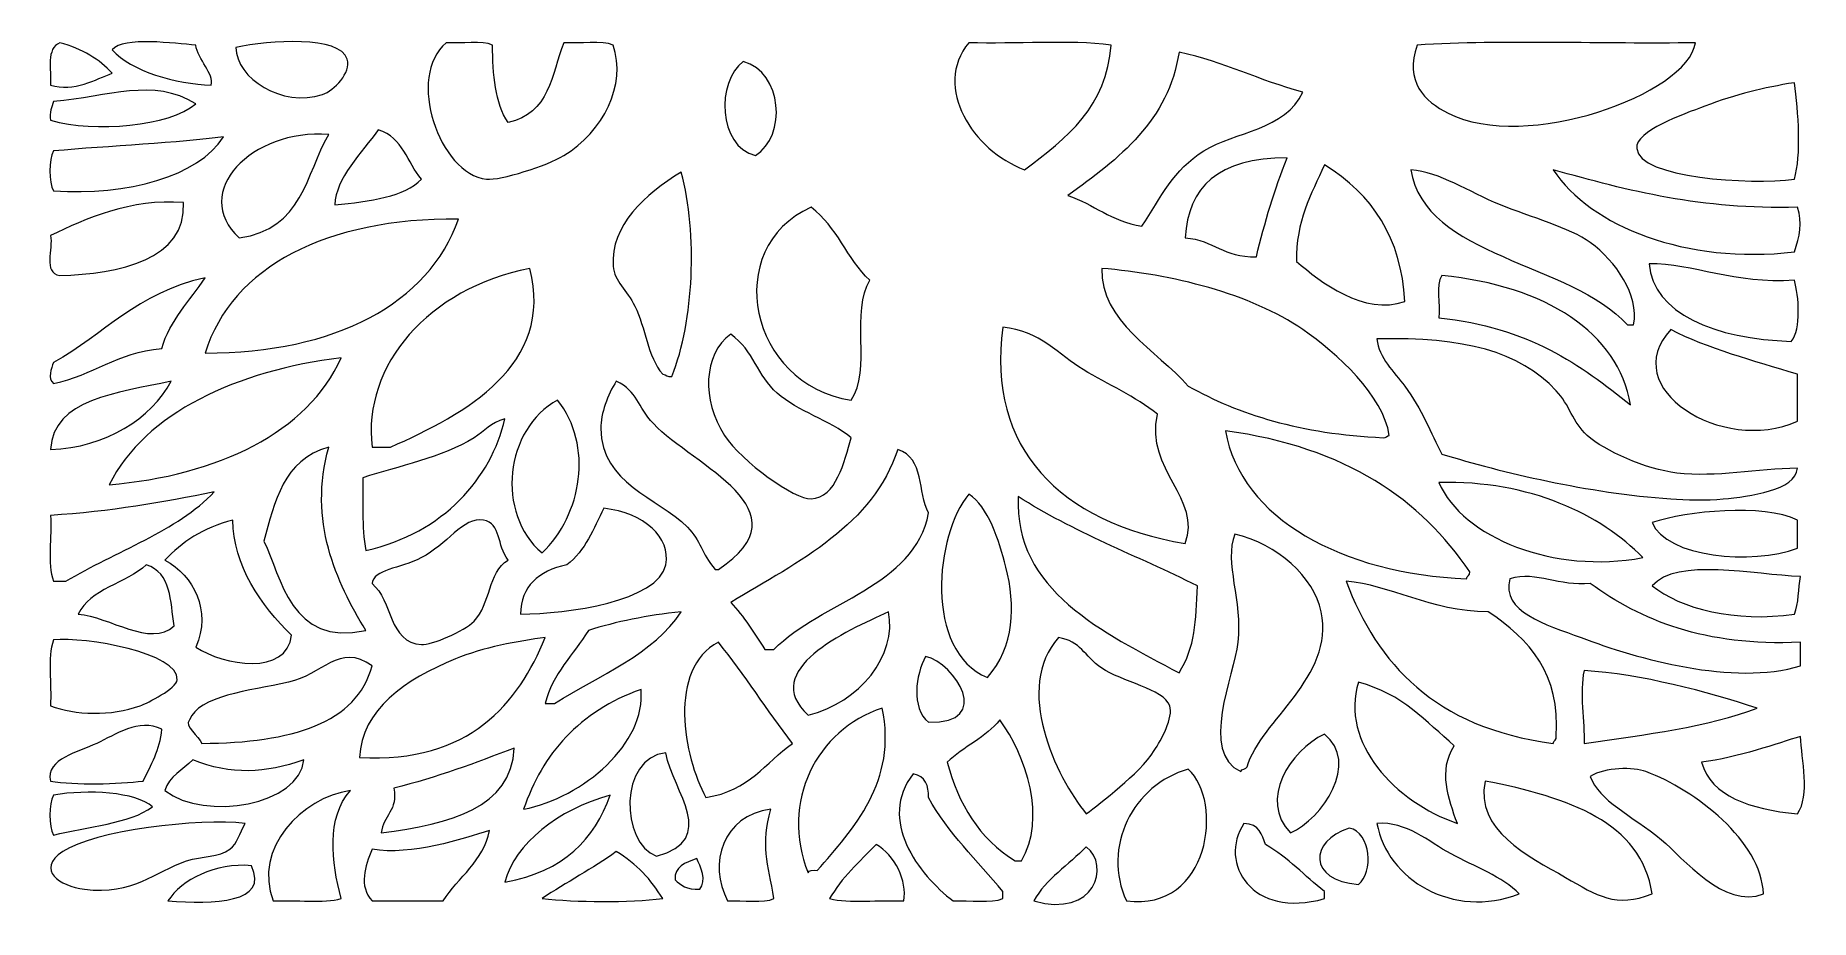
# Model space of a CAD drawing. Header units: millimetres. Extents: x -1220 to 1208, y -611 to 598.
import ezdxf

# ---------------------------------------------------------------- set-up
doc = ezdxf.new("R2010")
doc.units = ezdxf.units.MM
doc.header["$MEASUREMENT"] = 0
doc.layers.add('Layer 1', color=7, linetype='Continuous')

msp = doc.modelspace()

# ---------------------------------------------------------------- linework, layer by layer
at = {"layer": 'Layer 1', "color": 250, "lineweight": 20}
for points, knots in [([(-1199.1737, 530.4381), (-1197.9238, 551.9967), (-1205.2594, 580.0828), (-1186.4847, 588.3178), (-1155.1057, 580.0196), (-1132.1301, 565.3324), (-1114.5847, 546.5168), (-1137.3892, 538.6913), (-1166.615, 520.3144), (-1199.1737, 530.4381)], [0, 0, 0, 0, 0.333333333, 0.333333333, 0.333333333, 0.666666667, 0.666666667, 0.666666667, 1, 1, 1, 1]), ([(-1114.5847, 578.6718), (-1099.573, 597.2285), (-1028.8558, 587.1037), (-1000.3908, 585.1033), (-997.6094, 565.144), (-974.7442, 545.4485), (-979.2424, 530.4381), (-1027.2269, 531.6947), (-1089.352, 549.4591), (-1114.5847, 578.6718)], [0, 0, 0, 0, 0.333333333, 0.333333333, 0.333333333, 0.666666667, 0.666666667, 0.666666667, 1, 1, 1, 1]), ([(-945.4081, 581.8875), (-900.1666, 591.8945), (-802.5207, 598.1826), (-793.1486, 565.81), (-787.7232, 547.0819), (-810.8091, 522.9189), (-826.9829, 517.5763), (-882.4294, 499.2626), (-945.3585, 539.779), (-945.4081, 581.8875)], [0, 0, 0, 0, 0.333333333, 0.333333333, 0.333333333, 0.666666667, 0.666666667, 0.666666667, 1, 1, 1, 1]), ([(-657.8064, 588.3178), (-637.1934, 586.8399), (-608.2648, 591.6855), (-594.3657, 585.1033), (-594.1771, 544.5151), (-591.0936, 506.1292), (-573.2173, 478.9898), (-516.3306, 491.4748), (-513.6978, 545.2103), (-497.0875, 588.3178), (-475.1542, 586.7731), (-444.6, 591.7815), (-429.4172, 585.1033), (-411.0181, 530.2716), (-442.5075, 467.1781), (-497.0875, 433.9718), (-519.4861, 420.3481), (-583.5165, 399.7107), (-602.8235, 401.8168), (-667.3719, 408.8548), (-713.0593, 542.3543), (-657.8064, 588.3178)], [0, 0, 0, 0, 0.142857143, 0.142857143, 0.142857143, 0.285714286, 0.285714286, 0.285714286, 0.428571429, 0.428571429, 0.428571429, 0.571428571, 0.571428571, 0.571428571, 0.714285714, 0.714285714, 0.714285714, 0.857142857, 0.857142857, 0.857142857, 1, 1, 1, 1]), ([(56.9642, 588.3178), (120.5215, 586.2627), (194.968, 592.4888), (251.5174, 585.1033), (246.4869, 502.1101), (191.2978, 457.2477), (133.0939, 414.6786), (62.8116, 440.5504), (7.0934, 527.5711), (56.9642, 588.3178)], [0, 0, 0, 0, 0.333333333, 0.333333333, 0.333333333, 0.666666667, 0.666666667, 0.666666667, 1, 1, 1, 1]), ([(670.2317, 585.1033), (788.7766, 592.5131), (925.3194, 586.242), (1050.8803, 588.3178), (1040.0534, 517.5678), (818.8033, 438.1173), (712.5254, 491.8515), (680.2368, 508.177), (652.5152, 535.3419), (670.2317, 585.1033)], [0, 0, 0, 0, 0.333333333, 0.333333333, 0.333333333, 0.666666667, 0.666666667, 0.666666667, 1, 1, 1, 1]), ([(-251.7812, 562.5943), (-197.2236, 548.2583), (-191.8973, 461.0614), (-234.864, 433.9718), (-286.669, 447.3586), (-288.4034, 534.902), (-251.7812, 562.5943)], [0, 0, 0, 0, 0.5, 0.5, 0.5, 1, 1, 1, 1]), ([(192.3049, 379.3078), (262.9181, 429.593), (330.3374, 482.3064), (344.5643, 575.456), (407.3096, 562.0668), (454.0073, 536.4721), (513.7425, 520.7921), (490.7718, 469.1469), (421.2983, 466.9654), (378.4002, 440.4033), (336.7731, 414.6288), (319.971, 376.9465), (293.8112, 337.5056), (250.6334, 344.3357), (228.7704, 367.3758), (192.3049, 379.3078)], [0, 0, 0, 0, 0.2, 0.2, 0.2, 0.4, 0.4, 0.4, 0.6, 0.6, 0.6, 0.8, 0.8, 0.8, 1, 1, 1, 1]), ([(-1199.1737, 482.2056), (-1201.0233, 493.2589), (-1197.5049, 500.23), (-1194.9441, 507.9303), (-1118.8575, 514.3982), (-1058.8089, 541.0357), (-1000.3908, 504.7145), (-1036.3513, 473.8903), (-1138.4698, 465.0768), (-1199.1737, 482.2056)], [0, 0, 0, 0, 0.333333333, 0.333333333, 0.333333333, 0.666666667, 0.666666667, 0.666666667, 1, 1, 1, 1]), ([(1186.2209, 533.6538), (1191.6271, 493.3051), (1196.087, 434.5297), (1186.2209, 401.8168), (1125.6816, 393.6523), (973.6731, 402.9689), (970.5209, 443.619), (968.6298, 467.9948), (1033.8208, 490.161), (1063.5677, 501.4988), (1107.046, 518.0661), (1143.8936, 526.7873), (1186.2209, 533.6538)], [0, 0, 0, 0, 0.25, 0.25, 0.25, 0.5, 0.5, 0.5, 0.75, 0.75, 0.75, 1, 1, 1, 1]), ([(-941.1783, 321.4281), (-1008.0334, 383.6417), (-924.3811, 470.7997), (-818.5251, 462.9123), (-849.981, 408.5825), (-853.7982, 333.2398), (-941.1783, 321.4281)], [0, 0, 0, 0, 0.5, 0.5, 0.5, 1, 1, 1, 1]), ([(-810.0658, 366.4461), (-809.3769, 402.9933), (-772.745, 438.364), (-750.8532, 469.3438), (-716.3571, 458.0559), (-711.3074, 424.3805), (-691.6423, 401.8168), (-714.6786, 377.5286), (-761.7136, 371.4872), (-810.0658, 366.4461)], [0, 0, 0, 0, 0.333333333, 0.333333333, 0.333333333, 0.666666667, 0.666666667, 0.666666667, 1, 1, 1, 1]), ([(-1194.9441, 385.7393), (-1201.7506, 397.6179), (-1201.7506, 428.5248), (-1194.9441, 440.4033), (-1119.9046, 446.8676), (-1021.2517, 451.6037), (-962.3253, 459.6966), (-997.7469, 404.9949), (-1093.1453, 379.3212), (-1194.9441, 385.7393)], [0, 0, 0, 0, 0.333333333, 0.333333333, 0.333333333, 0.666666667, 0.666666667, 0.666666667, 1, 1, 1, 1]), ([(353.0237, 321.4281), (356.6699, 390.4706), (397.6193, 431.151), (492.5956, 430.7573), (475.0502, 388.3608), (461.9152, 342.61), (450.3003, 295.7058), (404.7375, 294.29), (393.0539, 318.6353), (353.0237, 321.4281)], [0, 0, 0, 0, 0.333333333, 0.333333333, 0.333333333, 0.666666667, 0.666666667, 0.666666667, 1, 1, 1, 1]), ([(543.3488, 421.1101), (609.1105, 381.0713), (648.861, 321.2604), (653.3128, 234.6103), (597.8841, 214.7313), (537.7092, 260.9706), (505.2831, 289.2743), (504.0475, 343.8034), (525.407, 381.1588), (543.3488, 421.1101)], [0, 0, 0, 0, 0.333333333, 0.333333333, 0.333333333, 0.666666667, 0.666666667, 0.666666667, 1, 1, 1, 1]), ([(661.7722, 414.6786), (701.8281, 411.2125), (739.2975, 384.8594), (784.4254, 366.4461), (824.9544, 349.908), (879.5552, 335.2366), (907.0786, 314.9978), (941.8561, 289.425), (974.1846, 243.8298), (966.2911, 202.4541), (963.4714, 202.4541), (960.6516, 202.4541), (957.8317, 202.4541), (881.304, 287.918), (679.4359, 295.1735), (661.7722, 414.6786)], [0, 0, 0, 0, 0.2, 0.2, 0.2, 0.4, 0.4, 0.4, 0.6, 0.6, 0.6, 0.8, 0.8, 0.8, 1, 1, 1, 1]), ([(856.3255, 414.6786), (959.1697, 385.4173), (1059.4595, 360.0778), (1190.4506, 363.2303), (1197.4969, 342.2332), (1193.4079, 323.4674), (1186.2209, 302.1361), (1037.6333, 285.3172), (908.148, 336.6938), (856.3255, 414.6786)], [0, 0, 0, 0, 0.333333333, 0.333333333, 0.333333333, 0.666666667, 0.666666667, 0.666666667, 1, 1, 1, 1]), ([(-349.0578, 131.7126), (-355.8867, 130.806), (-356.3391, 134.7521), (-361.7468, 134.9283), (-382.7946, 159.4839), (-384.8375, 198.3803), (-399.8109, 228.1788), (-410.6217, 249.6913), (-427.8858, 262.0049), (-429.4172, 282.8428), (-433.4935, 338.4402), (-385.6848, 380.9449), (-336.3703, 411.4641), (-313.7959, 325.3135), (-318.956, 209.5346), (-349.0578, 131.7126)], [0, 0, 0, 0, 0.2, 0.2, 0.2, 0.4, 0.4, 0.4, 0.6, 0.6, 0.6, 0.8, 0.8, 0.8, 1, 1, 1, 1]), ([(-1186.4847, 269.9811), (-1209.8071, 273.6866), (-1194.9441, 306.4225), (-1199.1737, 324.6439), (-1151.421, 347.6013), (-1089.0818, 375.5732), (-1017.308, 369.6618), (-1012.4006, 291.9662), (-1105.7081, 271.815), (-1186.4847, 269.9811)], [0, 0, 0, 0, 0.333333333, 0.333333333, 0.333333333, 0.666666667, 0.666666667, 0.666666667, 1, 1, 1, 1]), ([(-987.7018, 163.8676), (-950.4418, 282.3992), (-821.7798, 348.5262), (-640.8892, 347.1529), (-682.0544, 231.5866), (-808.6719, 163.9077), (-987.7018, 163.8676)], [0, 0, 0, 0, 0.5, 0.5, 0.5, 1, 1, 1, 1]), ([(-158.7343, 363.2303), (-122.9162, 336.87), (-110.0512, 293.0588), (-78.3749, 263.5496), (-104.6769, 222.4535), (-75.9627, 139.5235), (-103.7514, 99.5576), (-243.8237, 120.5426), (-282.5768, 307.9635), (-158.7343, 363.2303)], [0, 0, 0, 0, 0.333333333, 0.333333333, 0.333333333, 0.666666667, 0.666666667, 0.666666667, 1, 1, 1, 1]), ([(-759.3126, 35.2464), (-772.2591, 147.3064), (-682.4844, 252.1863), (-543.6126, 279.6271), (-509.3689, 147.1666), (-631.3284, 80.9048), (-733.9361, 35.2464), (-735.6481, 34.4844), (-751.1186, 35.8017), (-759.3126, 35.2464)], [0, 0, 0, 0, 0.333333333, 0.333333333, 0.333333333, 0.666666667, 0.666666667, 0.666666667, 1, 1, 1, 1]), ([(238.8299, 279.6271), (333.7982, 272.3169), (443.1053, 244.8591), (513.7425, 196.0238), (560.8063, 163.4848), (624.1702, 105.7229), (632.166, 51.3238), (628.7403, 50.7125), (627.9507, 48.0984), (623.7066, 48.1093), (511.0378, 53.5564), (425.6286, 79.7284), (357.2534, 118.8508), (314.0197, 167.6157), (237.0732, 207.3178), (238.8299, 279.6271)], [0, 0, 0, 0, 0.2, 0.2, 0.2, 0.4, 0.4, 0.4, 0.6, 0.6, 0.6, 0.8, 0.8, 0.8, 1, 1, 1, 1]), ([(962.0615, 93.1261), (894.0682, 147.5458), (822.9083, 199.5567), (699.8363, 212.1013), (702.0151, 230.8112), (695.0807, 256.4485), (704.066, 269.9811), (846.3938, 255.9672), (945.3616, 191.9416), (962.0615, 93.1261)], [0, 0, 0, 0, 0.333333333, 0.333333333, 0.333333333, 0.666666667, 0.666666667, 0.666666667, 1, 1, 1, 1]), ([(987.438, 286.0586), (1047.5857, 286.603), (1104.661, 257.4037), (1186.2209, 263.5496), (1192.4312, 242.1465), (1195.8089, 196.6825), (1181.9912, 179.9463), (1077.1488, 182.8291), (993.0776, 218.449), (987.438, 286.0586)], [0, 0, 0, 0, 0.333333333, 0.333333333, 0.333333333, 0.666666667, 0.666666667, 0.666666667, 1, 1, 1, 1]), ([(-1194.9441, 122.0666), (-1203.282, 128.7837), (-1198.1763, 143.4198), (-1194.9441, 151.0058), (-1125.3731, 189.2205), (-1081.1515, 246.7064), (-987.7018, 266.7653), (-1008.2812, 235.2508), (-1035.8509, 209.0496), (-1046.9143, 170.2991), (-1109.3032, 164.1423), (-1139.9276, 133.8297), (-1194.9441, 122.0666)], [0, 0, 0, 0, 0.25, 0.25, 0.25, 0.5, 0.5, 0.5, 0.75, 0.75, 0.75, 1, 1, 1, 1]), ([(103.4877, 199.2395), (153.563, 194.9616), (181.168, 160.6859), (213.4533, 141.3598), (248.2868, 120.5061), (284.9265, 104.6547), (314.9596, 80.2644), (298.2727, 2.7304), (376.4485, -35.1755), (353.0237, -96.5894), (181.3086, -67.3415), (81.217, 33.1913), (103.4877, 199.2395)], [0, 0, 0, 0, 0.25, 0.25, 0.25, 0.5, 0.5, 0.5, 0.75, 0.75, 0.75, 1, 1, 1, 1]), ([(1017.0443, 196.0238), (1067.4234, 170.0147), (1130.0872, 153.3466), (1190.4506, 134.9283), (1190.4506, 113.4913), (1190.4506, 92.0542), (1190.4506, 70.6171), (1087.0645, 24.6281), (942.8552, 116.2986), (1017.0443, 196.0238)], [0, 0, 0, 0, 0.333333333, 0.333333333, 0.333333333, 0.666666667, 0.666666667, 0.666666667, 1, 1, 1, 1]), ([(-268.6984, 189.5924), (-236.56, 167.008), (-232.2744, 133.0069), (-205.2577, 109.2036), (-176.075, 83.4947), (-133.9412, 72.3745), (-103.7514, 48.1093), (-113.4001, 15.1303), (-124.3197, -33.9006), (-158.7343, -35.4939), (-180.8226, -36.516), (-253.3941, 14.9566), (-277.1578, 51.3238), (-308.7126, 99.6159), (-306.2573, 162.4238), (-268.6984, 189.5924)], [0, 0, 0, 0, 0.2, 0.2, 0.2, 0.4, 0.4, 0.4, 0.6, 0.6, 0.6, 0.8, 0.8, 0.8, 1, 1, 1, 1]), ([(615.2488, 183.1608), (734.6921, 186.0983), (809.8212, 166.246), (860.5551, 112.4193), (878.4155, 93.4701), (883.1375, 69.0202), (902.8489, 51.3238), (926.6126, 29.9901), (982.3963, 4.9496), (1025.5037, -0.1232), (1079.7975, -6.5121), (1135.0522, 5.7298), (1190.4506, 6.3083), (1187.9649, -23.8633), (1124.7656, -32.1177), (1088.9443, -35.4939), (1065.8153, -37.673), (1037.7835, -36.9012), (1017.0443, -35.4939), (904.1964, -27.8422), (785.8161, 1.0241), (704.066, 25.6003), (688.7569, 54.1422), (676.8592, 87.34), (653.3128, 118.8508), (638.835, 138.2231), (617.6306, 157.3741), (615.2488, 183.1608)], [0, 0, 0, 0, 0.111111111, 0.111111111, 0.111111111, 0.222222222, 0.222222222, 0.222222222, 0.333333333, 0.333333333, 0.333333333, 0.444444444, 0.444444444, 0.444444444, 0.555555556, 0.555555556, 0.555555556, 0.666666667, 0.666666667, 0.666666667, 0.777777778, 0.777777778, 0.777777778, 0.888888889, 0.888888889, 0.888888889, 1, 1, 1, 1]), ([(-1118.8144, -16.2007), (-1069.559, 82.6026), (-943.5793, 139.7933), (-801.6064, 157.4373), (-846.5777, 55.4791), (-970.393, -3.6026), (-1118.8144, -16.2007)], [0, 0, 0, 0, 0.5, 0.5, 0.5, 1, 1, 1, 1]), ([(-1199.1737, 32.0306), (-1194.7011, 101.5142), (-1108.8299, 109.1161), (-1034.2252, 125.2823), (-1060.7751, 74.6435), (-1123.4517, 34.5937), (-1199.1737, 32.0306)], [0, 0, 0, 0, 0.5, 0.5, 0.5, 1, 1, 1, 1]), ([(-289.8468, -131.9602), (-309.4847, -109.2628), (-309.0099, -93.0638), (-327.9109, -74.0804), (-369.204, -32.6027), (-445.4984, -15.6757), (-446.3343, 60.9711), (-446.555, 80.9024), (-437.055, 107.1485), (-425.1875, 125.2823), (-395.6692, 111.7473), (-396.7993, 90.8717), (-374.4344, 67.4026), (-318.406, 8.6041), (-162.1871, -50.5044), (-285.6171, -131.9602), (-287.027, -131.9602), (-288.4369, -131.9602), (-289.8468, -131.9602)], [0, 0, 0, 0, 0.166666667, 0.166666667, 0.166666667, 0.333333333, 0.333333333, 0.333333333, 0.5, 0.5, 0.5, 0.666666667, 0.666666667, 0.666666667, 0.833333333, 0.833333333, 0.833333333, 1, 1, 1, 1]), ([(-526.6938, -109.4512), (-590.6252, -55.1347), (-577.5077, 60.3622), (-505.5469, 99.5576), (-456.3859, 37.6649), (-471.9108, -57.0209), (-526.6938, -109.4512)], [0, 0, 0, 0, 0.5, 0.5, 0.5, 1, 1, 1, 1]), ([(-767.772, -106.2367), (-773.8576, -73.2783), (-771.4118, -36.6229), (-772.0017, -6.5546), (-723.5009, 9.0926), (-663.9031, 20.7269), (-619.7423, 48.1093), (-604.8456, 57.3446), (-597.7898, 68.3736), (-577.4469, 73.8328), (-596.6996, -6.9727), (-660.3736, -81.7357), (-767.772, -106.2367)], [0, 0, 0, 0, 0.25, 0.25, 0.25, 0.5, 0.5, 0.5, 0.75, 0.75, 0.75, 1, 1, 1, 1]), ([(408.0066, 57.7554), (573.7799, 34.8028), (675.6283, -36.7506), (742.1317, -135.1759), (743.3242, -140.3702), (738.1338, -140.7105), (737.902, -144.8231), (568.0715, -137.7366), (429.0272, -62.4789), (408.0066, 57.7554)], [0, 0, 0, 0, 0.333333333, 0.333333333, 0.333333333, 0.666666667, 0.666666667, 0.666666667, 1, 1, 1, 1]), ([(-818.5251, 35.2464), (-846.7103, -65.6035), (-808.5248, -148.4569), (-767.772, -215.5646), (-871.1838, -238.1781), (-882.9521, -141.752), (-907.3424, -93.3737), (-892.1436, -39.5446), (-881.1617, 17.4856), (-818.5251, 35.2464)], [0, 0, 0, 0, 0.333333333, 0.333333333, 0.333333333, 0.666666667, 0.666666667, 0.666666667, 1, 1, 1, 1]), ([(-268.6984, -176.9781), (-174.8474, -120.7816), (-73.1477, -70.5511), (-40.3092, 32.0306), (-3.0892, 20.6722), (-13.5403, -26.932), (1.983, -54.7871), (-17.1689, -155.9822), (-144.3108, -175.0786), (-209.4874, -241.2894), (-213.7171, -241.2894), (-217.9452, -241.2894), (-222.1749, -241.2894), (-236.405, -218.8776), (-250.5918, -196.4391), (-268.6984, -176.9781)], [0, 0, 0, 0, 0.2, 0.2, 0.2, 0.4, 0.4, 0.4, 0.6, 0.6, 0.6, 0.8, 0.8, 0.8, 1, 1, 1, 1]), ([(699.8363, -12.9849), (824.7818, -10.2262), (921.4493, -56.6843), (978.9787, -115.8826), (857.7945, -138.5654), (732.5629, -88.8442), (699.8363, -12.9849)], [0, 0, 0, 0, 0.5, 0.5, 0.5, 1, 1, 1, 1]), ([(-1194.9441, -148.0376), (-1204.4154, -124.1541), (-1196.6465, -87.1646), (-1199.1737, -58.0029), (-1117.0512, -52.9095), (-1044.75, -40.3552), (-975.0143, -25.8479), (-1025.7003, -79.4898), (-1110.1184, -107.4896), (-1178.0269, -148.0376), (-1183.6649, -148.0376), (-1189.3045, -148.0376), (-1194.9441, -148.0376)], [0, 0, 0, 0, 0.25, 0.25, 0.25, 0.5, 0.5, 0.5, 0.75, 0.75, 0.75, 1, 1, 1, 1]), ([(-556.3001, -193.0556), (-555.5839, -155.0112), (-531.9593, -134.3871), (-492.8594, -125.5299), (-467.1632, -106.4773), (-456.5122, -75.9872), (-442.1063, -48.3569), (-386.9252, -54.7993), (-350.0872, -88.0979), (-357.5172, -125.5299), (-367.4232, -175.4541), (-492.1161, -192.8004), (-556.3001, -193.0556)], [0, 0, 0, 0, 0.25, 0.25, 0.25, 0.5, 0.5, 0.5, 0.75, 0.75, 0.75, 1, 1, 1, 1]), ([(82.3407, -279.8759), (-4.7852, -243.5754), (11.0035, -83.916), (56.9642, -29.0636), (83.5956, -45.8837), (98.366, -91.7184), (107.7173, -128.7444), (120.9179, -181.0179), (120.213, -237.3991), (82.3407, -279.8759)], [0, 0, 0, 0, 0.333333333, 0.333333333, 0.333333333, 0.666666667, 0.666666667, 0.666666667, 1, 1, 1, 1]), ([(124.6345, -32.2782), (197.5704, -79.7243), (288.0213, -113.8543), (369.9409, -154.4692), (367.5798, -203.0419), (367.0812, -237.3639), (344.5643, -273.4443), (240.8728, -218.2748), (118.3092, -160.3829), (124.6345, -32.2782)], [0, 0, 0, 0, 0.333333333, 0.333333333, 0.333333333, 0.666666667, 0.666666667, 0.666666667, 1, 1, 1, 1]), ([(991.6677, -67.6501), (1039.5899, -52.5011), (1143.0959, -41.3578), (1190.4506, -64.4344), (1190.4506, -77.2961), (1190.4506, -90.1579), (1190.4506, -103.0209), (1128.5621, -125.8872), (1010.882, -115.7951), (991.6677, -67.6501)], [0, 0, 0, 0, 0.333333333, 0.333333333, 0.333333333, 0.666666667, 0.666666667, 0.666666667, 1, 1, 1, 1]), ([(-1000.3908, -238.0736), (-978.4831, -188.1882), (-1003.1324, -141.0459), (-1042.6846, -119.0984), (-1019.4885, -94.9317), (-990.7198, -75.0016), (-949.6377, -64.4344), (-949.537, -125.7486), (-910.8831, -181.8929), (-869.2783, -221.9961), (-875.7267, -277.5728), (-962.314, -263.9089), (-1000.3908, -238.0736)], [0, 0, 0, 0, 0.25, 0.25, 0.25, 0.5, 0.5, 0.5, 0.75, 0.75, 0.75, 1, 1, 1, 1]), ([(-759.3126, -151.2534), (-757.0108, -131.7657), (-722.4203, -131.3987), (-691.6423, -115.8826), (-657.9007, -98.8706), (-634.1594, -59.5245), (-607.0532, -64.4344), (-582.3321, -68.9116), (-588.7869, -99.5511), (-573.2173, -119.0984), (-600.9021, -136.5432), (-596.7443, -179.2204), (-619.7423, -202.7028), (-632.9413, -216.1796), (-677.8359, -235.756), (-691.6423, -234.8579), (-736.9157, -231.9143), (-730.9133, -174.573), (-759.3126, -151.2534)], [0, 0, 0, 0, 0.166666667, 0.166666667, 0.166666667, 0.333333333, 0.333333333, 0.333333333, 0.5, 0.5, 0.5, 0.666666667, 0.666666667, 0.666666667, 0.833333333, 0.833333333, 0.833333333, 1, 1, 1, 1]), ([(420.694, -83.7277), (478.6565, -96.6526), (529.4784, -142.6951), (539.1191, -189.8399), (557.4846, -279.6534), (456.3523, -338.379), (437.6128, -402.0656), (436.5658, -405.5584), (429.203, -404.2471), (429.1534, -408.4971), (371.8303, -382.3117), (419.7062, -276.9238), (424.9237, -231.6421), (431.4122, -175.3508), (405.9109, -122.2971), (420.694, -83.7277)], [0, 0, 0, 0, 0.2, 0.2, 0.2, 0.4, 0.4, 0.4, 0.6, 0.6, 0.6, 0.8, 0.8, 0.8, 1, 1, 1, 1]), ([(991.6677, -154.4692), (1025.1888, -115.3844), (1131.1501, -139.579), (1194.6803, -141.6074), (1190.9462, -158.0616), (1192.8276, -178.7841), (1186.2209, -193.0556), (1105.3564, -205.0824), (1030.344, -185.1986), (991.6677, -154.4692)], [0, 0, 0, 0, 0.333333333, 0.333333333, 0.333333333, 0.666666667, 0.666666667, 0.666666667, 1, 1, 1, 1]), ([(-1161.1081, -193.0556), (-1145.3915, -158.916), (-1095.4312, -150.8122), (-1068.0612, -125.5299), (-1033.6418, -136.8737), (-1035.2003, -175.5769), (-1029.9956, -209.1331), (-1062.3337, -239.1662), (-1119.0957, -196.382), (-1161.1081, -193.0556)], [0, 0, 0, 0, 0.333333333, 0.333333333, 0.333333333, 0.666666667, 0.666666667, 0.666666667, 1, 1, 1, 1]), ([(797.1145, -144.8231), (834.6767, -133.98), (864.1358, -155.6164), (907.0786, -151.2534), (976.0821, -201.1485), (1063.1969, -237.6276), (1194.6803, -231.6421), (1194.6803, -242.36), (1194.6803, -253.0792), (1194.6803, -263.7972), (1103.0705, -291.9549), (970.54, -253.8825), (894.3912, -225.2106), (845.8103, -206.9188), (784.6652, -189.9468), (797.1145, -144.8231)], [0, 0, 0, 0, 0.2, 0.2, 0.2, 0.4, 0.4, 0.4, 0.6, 0.6, 0.6, 0.8, 0.8, 0.8, 1, 1, 1, 1]), ([(572.9535, -148.0376), (633.2066, -152.7482), (687.4734, -189.4862), (767.5082, -189.8399), (824.0704, -227.2244), (866.2251, -275.5651), (860.5551, -360.2633), (861.7477, -365.4576), (856.5572, -365.7991), (856.3255, -369.9106), (692.9563, -348.3459), (616.331, -260.8305), (572.9535, -148.0376)], [0, 0, 0, 0, 0.25, 0.25, 0.25, 0.5, 0.5, 0.5, 0.75, 0.75, 0.75, 1, 1, 1, 1]), ([(-522.4641, -315.2466), (-512.4637, -274.6159), (-483.6391, -248.2981), (-463.2531, -215.5646), (-425.7773, -203.3287), (-383.3062, -194.8859), (-336.3703, -189.8399), (-373.4816, -247.3721), (-447.9153, -276.5301), (-509.7766, -315.2466), (-514.0063, -315.2466), (-518.236, -315.2466), (-522.4641, -315.2466)], [0, 0, 0, 0, 0.25, 0.25, 0.25, 0.5, 0.5, 0.5, 0.75, 0.75, 0.75, 1, 1, 1, 1]), ([(-52.9983, -189.8399), (-40.6289, -249.4903), (-92.0263, -313.8223), (-162.964, -331.3241), (-229.907, -269.04), (-111.362, -217.1616), (-52.9983, -189.8399)], [0, 0, 0, 0, 0.5, 0.5, 0.5, 1, 1, 1, 1]), ([(-1199.1737, -318.4623), (-1197.1197, -288.9397), (-1203.7552, -252.8106), (-1194.9441, -228.4264), (-1151.4659, -223.5736), (-1023.2003, -246.1774), (-1025.7674, -283.0904), (-1026.5604, -294.4755), (-1066.0455, -314.6876), (-1076.5206, -318.4623), (-1116.2647, -332.7812), (-1165.5968, -331.5963), (-1199.1737, -318.4623)], [0, 0, 0, 0, 0.25, 0.25, 0.25, 0.5, 0.5, 0.5, 0.75, 0.75, 0.75, 1, 1, 1, 1]), ([(-991.9315, -369.9106), (-996.0829, -360.0835), (-1017.1259, -346.3564), (-1008.8486, -337.7556), (-996.8869, -304.7584), (-927.9058, -298.1032), (-873.508, -286.3061), (-828.2554, -276.4924), (-803.8044, -231.6518), (-759.3126, -263.7972), (-779.9256, -342.4467), (-868.9922, -369.0586), (-991.9315, -369.9106)], [0, 0, 0, 0, 0.25, 0.25, 0.25, 0.5, 0.5, 0.5, 0.75, 0.75, 0.75, 1, 1, 1, 1]), ([(-776.2298, -389.2038), (-774.115, -323.9592), (-713.8251, -282.6006), (-645.1188, -254.1511), (-608.7988, -239.1115), (-558.3989, -229.5275), (-522.4641, -225.2106), (-558.7234, -314.5065), (-625.6952, -397.4984), (-776.2298, -389.2038)], [0, 0, 0, 0, 0.333333333, 0.333333333, 0.333333333, 0.666666667, 0.666666667, 0.666666667, 1, 1, 1, 1]), ([(-302.5343, -443.8678), (-333.5889, -388.0104), (-355.2089, -267.8405), (-285.6171, -231.6421), (-249.3466, -275.8823), (-219.3439, -324.8865), (-184.1109, -369.9106), (-221.5147, -396.1373), (-242.9142, -434.5317), (-302.5343, -443.8678)], [0, 0, 0, 0, 0.333333333, 0.333333333, 0.333333333, 0.666666667, 0.666666667, 0.666666667, 1, 1, 1, 1]), ([(179.6174, -225.2106), (210.4817, -229.9869), (214.2813, -250.0178), (238.8299, -267.0129), (265.0841, -285.188), (324.0377, -295.5219), (331.8768, -318.4623), (337.1935, -334.0221), (320.0446, -365.3653), (310.7299, -379.5566), (288.7342, -413.0691), (238.0962, -450.2337), (217.6815, -466.3768), (175.4628, -415.0076), (118.3587, -293.5142), (179.6174, -225.2106)], [0, 0, 0, 0, 0.2, 0.2, 0.2, 0.4, 0.4, 0.4, 0.6, 0.6, 0.6, 0.8, 0.8, 0.8, 1, 1, 1, 1]), ([(1.983, -340.9701), (-22.2747, -321.1834), (-15.6168, -276.3307), (-2.2468, -250.9353), (38.7905, -260.3784), (90.9377, -343.0641), (1.983, -340.9701)], [0, 0, 0, 0, 0.5, 0.5, 0.5, 1, 1, 1, 1]), ([(725.2129, -479.2386), (639.5623, -450.1948), (564.4238, -368.4413), (589.8723, -286.3061), (650.7473, -302.1916), (682.4236, -340.2749), (720.9848, -373.1263), (698.8788, -406.8783), (713.021, -445.788), (725.2129, -479.2386)], [0, 0, 0, 0, 0.333333333, 0.333333333, 0.333333333, 0.666666667, 0.666666667, 0.666666667, 1, 1, 1, 1]), ([(898.6208, -369.9106), (899.5064, -341.5024), (892.0013, -299.9299), (898.6208, -270.2286), (976.9533, -275.0838), (1066.2197, -299.2226), (1135.4678, -321.6769), (1068.739, -347.0455), (983.0629, -358.009), (898.6208, -369.9106)], [0, 0, 0, 0, 0.333333333, 0.333333333, 0.333333333, 0.666666667, 0.666666667, 0.666666667, 1, 1, 1, 1]), ([(-552.0703, -459.9454), (-526.0991, -384.2952), (-476.4697, -326.633), (-391.3532, -295.9533), (-384.2046, -369.546), (-469.7064, -443.8277), (-552.0703, -459.9454)], [0, 0, 0, 0, 0.5, 0.5, 0.5, 1, 1, 1, 1]), ([(-1199.1737, -421.3588), (-1206.0346, -390.977), (-1160.2274, -381.4562), (-1135.7316, -369.9106), (-1111.1654, -358.331), (-1077.9417, -334.6528), (-1046.9143, -350.6174), (-1049.2657, -378.8408), (-1061.8765, -399.2667), (-1072.2909, -421.3588), (-1106.5936, -425.6611), (-1165.2499, -427.354), (-1199.1737, -421.3588)], [0, 0, 0, 0, 0.25, 0.25, 0.25, 0.5, 0.5, 0.5, 0.75, 0.75, 0.75, 1, 1, 1, 1]), ([(-162.964, -546.7656), (-200.8634, -450.2653), (-151.8942, -351.1132), (-61.4577, -321.6769), (-40.4594, -421.309), (-100.4409, -487.0689), (-150.2749, -543.5498), (-156.2774, -543.2727), (-162.2526, -543.0175), (-162.964, -546.7656)], [0, 0, 0, 0, 0.333333333, 0.333333333, 0.333333333, 0.666666667, 0.666666667, 0.666666667, 1, 1, 1, 1]), ([(27.3596, -395.6353), (49.1331, -374.6747), (81.0076, -361.3948), (99.2579, -337.7556), (135.7811, -385.8374), (163.4819, -473.3017), (128.8642, -530.688), (126.0445, -530.688), (123.2246, -530.688), (120.4048, -530.688), (70.5996, -499.955), (42.894, -452.4237), (27.3596, -395.6353)], [0, 0, 0, 0, 0.25, 0.25, 0.25, 0.5, 0.5, 0.5, 0.75, 0.75, 0.75, 1, 1, 1, 1]), ([(496.8237, -492.1015), (453.4542, -447.4664), (496.106, -379.796), (543.3488, -357.0488), (592.1214, -396.5189), (541.2963, -472.9918), (496.8237, -492.1015)], [0, 0, 0, 0, 0.5, 0.5, 0.5, 1, 1, 1, 1]), ([(1059.338, -395.6353), (1108.7996, -389.1018), (1163.4739, -370.0273), (1194.6803, -360.2633), (1195.7545, -391.9833), (1208.2726, -440.7044), (1190.4506, -466.3768), (1124.9543, -459.3632), (1072.3405, -442.5577), (1059.338, -395.6353)], [0, 0, 0, 0, 0.333333333, 0.333333333, 0.333333333, 0.666666667, 0.666666667, 0.666666667, 1, 1, 1, 1]), ([(-746.6252, -492.1015), (-744.3105, -469.2073), (-722.9654, -460.7827), (-729.7064, -431.0061), (-669.6355, -416.6531), (-617.6594, -396.1458), (-564.7595, -376.3421), (-568.7014, -458.0215), (-651.1149, -480.0358), (-746.6252, -492.1015)], [0, 0, 0, 0, 0.333333333, 0.333333333, 0.333333333, 0.666666667, 0.666666667, 0.666666667, 1, 1, 1, 1]), ([(-357.5172, -382.7723), (-346.8054, -437.4205), (-284.9122, -500.5249), (-370.2046, -524.2566), (-419.8452, -506.0766), (-421.7618, -389.0653), (-357.5172, -382.7723)], [0, 0, 0, 0, 0.5, 0.5, 0.5, 1, 1, 1, 1]), ([(-1042.6846, -434.2218), (-1036.743, -415.1583), (-1018.0466, -405.7906), (-1004.619, -392.4196), (-951.9396, -413.5735), (-905.4434, -410.7539), (-852.3595, -392.4196), (-857.3773, -453.4142), (-987.5259, -477.3232), (-1042.6846, -434.2218)], [0, 0, 0, 0, 0.333333333, 0.333333333, 0.333333333, 0.666666667, 0.666666667, 0.666666667, 1, 1, 1, 1]), ([(35.8173, -585.3521), (-12.6036, -549.1792), (-67.8949, -473.8146), (-19.1623, -411.7128), (-1.7017, -414.5129), (1.9606, -427.8049), (1.983, -443.8678), (28.2787, -492.4734), (68.8253, -530.242), (103.4877, -572.4891), (103.4877, -575.7048), (103.4877, -578.9205), (103.4877, -582.1363), (88.3048, -588.8145), (57.7507, -583.8049), (35.8173, -585.3521)], [0, 0, 0, 0, 0.2, 0.2, 0.2, 0.4, 0.4, 0.4, 0.6, 0.6, 0.6, 0.8, 0.8, 0.8, 1, 1, 1, 1]), ([(272.6642, -585.3521), (238.5789, -512.5639), (281.4642, -425.559), (357.2534, -405.2813), (405.7974, -448.6599), (387.0243, -600.2409), (272.6642, -585.3521)], [0, 0, 0, 0, 0.5, 0.5, 0.5, 1, 1, 1, 1]), ([(907.0786, -414.9286), (927.3639, -402.3609), (966.0402, -402.1264), (983.2083, -408.4971), (1050.8387, -433.5911), (1141.0163, -503.1391), (1143.9272, -575.7048), (1089.6828, -597.0945), (1034.0909, -526.308), (1004.3552, -501.7476), (963.1133, -467.6809), (918.7894, -448.5881), (907.0786, -414.9286)], [0, 0, 0, 0, 0.25, 0.25, 0.25, 0.5, 0.5, 0.5, 0.75, 0.75, 0.75, 1, 1, 1, 1]), ([(-1194.9441, -495.3161), (-1201.7506, -483.4387), (-1201.7506, -452.5306), (-1194.9441, -440.6521), (-1148.5629, -432.5301), (-1082.1874, -436.1323), (-1059.6018, -456.7296), (-1091.1966, -479.873), (-1148.5916, -483.3962), (-1194.9441, -495.3161)], [0, 0, 0, 0, 0.333333333, 0.333333333, 0.333333333, 0.666666667, 0.666666667, 0.666666667, 1, 1, 1, 1]), ([(-894.6549, -585.3521), (-921.8762, -513.5143), (-856.0169, -444.6043), (-788.9189, -434.2218), (-822.0052, -471.6817), (-814.8789, -531.8742), (-801.6064, -582.1363), (-824.7802, -589.1706), (-864.5963, -583.5509), (-894.6549, -585.3521)], [0, 0, 0, 0, 0.333333333, 0.333333333, 0.333333333, 0.666666667, 0.666666667, 0.666666667, 1, 1, 1, 1]), ([(763.2786, -421.3588), (877.6961, -443.6977), (976.9421, -477.5724), (991.6677, -575.7048), (942.2334, -595.4088), (915.8513, -577.9507), (873.2442, -553.1958), (821.719, -523.2624), (749.13, -489.1848), (763.2786, -421.3588)], [0, 0, 0, 0, 0.333333333, 0.333333333, 0.333333333, 0.666666667, 0.666666667, 0.666666667, 1, 1, 1, 1]), ([(-577.4469, -559.6273), (-563.7348, -506.7134), (-505.0066, -460.4339), (-433.6469, -440.6521), (-454.4629, -500.9248), (-497.0108, -544.6776), (-577.4469, -559.6273)], [0, 0, 0, 0, 0.5, 0.5, 0.5, 1, 1, 1, 1]), ([(-272.928, -585.3521), (-299.5883, -534.3425), (-280.0542, -468.3991), (-213.7171, -459.9454), (-228.0079, -508.4343), (-217.8573, -533.7859), (-209.4874, -582.1363), (-223.3866, -588.7185), (-252.3151, -583.8742), (-272.928, -585.3521)], [0, 0, 0, 0, 0.333333333, 0.333333333, 0.333333333, 0.666666667, 0.666666667, 0.666666667, 1, 1, 1, 1]), ([(-932.7189, -479.2386), (-941.0137, -493.075), (-942.9079, -506.2212), (-953.8659, -514.6093), (-968.267, -525.6323), (-991.7157, -523.4982), (-1013.0784, -530.688), (-1056.7005, -545.3667), (-1085.7616, -577.9033), (-1152.6503, -569.2745), (-1186.579, -564.8969), (-1219.6157, -542.8984), (-1182.255, -517.8251), (-1139.6415, -489.2249), (-995.72, -471.6477), (-932.7189, -479.2386)], [0, 0, 0, 0, 0.2, 0.2, 0.2, 0.4, 0.4, 0.4, 0.6, 0.6, 0.6, 0.8, 0.8, 0.8, 1, 1, 1, 1]), ([(433.3831, -479.2386), (455.1199, -479.862), (457.5863, -495.1362), (462.9893, -508.179), (493.8697, -526.5025), (516.6854, -550.9584), (543.3488, -572.4891), (543.3488, -575.7048), (543.3488, -578.9205), (543.3488, -582.1363), (444.5456, -610.6964), (397.4627, -533.1807), (433.3831, -479.2386)], [0, 0, 0, 0, 0.25, 0.25, 0.25, 0.5, 0.5, 0.5, 0.75, 0.75, 0.75, 1, 1, 1, 1]), ([(615.2488, -479.2386), (655.5844, -476.2999), (685.7038, -504.3326), (716.7551, -521.0408), (748.2764, -538.0018), (787.6801, -552.4739), (809.802, -575.7048), (719.2025, -610.6927), (628.9946, -556.1588), (615.2488, -479.2386)], [0, 0, 0, 0, 0.333333333, 0.333333333, 0.333333333, 0.666666667, 0.666666667, 0.666666667, 1, 1, 1, 1]), ([(-759.3126, -585.3521), (-777.7772, -564.8046), (-768.7072, -538.0821), (-759.3126, -514.6093), (-705.2601, -523.7583), (-635.3375, -500.3159), (-598.5938, -488.8858), (-606.7223, -530.9384), (-641.2792, -552.9017), (-662.036, -585.3521), (-694.4621, -585.3521), (-726.8865, -585.3521), (-759.3126, -585.3521)], [0, 0, 0, 0, 0.25, 0.25, 0.25, 0.5, 0.5, 0.5, 0.75, 0.75, 0.75, 1, 1, 1, 1]), ([(-31.8514, -585.3521), (-64.6627, -583.5011), (-107.452, -589.2374), (-133.3577, -582.1363), (-117.3037, -553.6103), (-92.4563, -531.7721), (-69.9155, -508.179), (-43.8787, -522.4372), (-27.1038, -558.0997), (-31.8514, -585.3521)], [0, 0, 0, 0, 0.333333333, 0.333333333, 0.333333333, 0.666666667, 0.666666667, 0.666666667, 1, 1, 1, 1]), ([(577.1831, -485.6701), (607.6654, -491.8099), (610.6259, -546.6209), (589.8723, -562.8431), (520.4803, -557.1651), (522.2722, -503.2388), (577.1831, -485.6701)], [0, 0, 0, 0, 0.5, 0.5, 0.5, 1, 1, 1, 1]), ([(-1038.455, -585.3521), (-1019.725, -556.1746), (-973.4494, -532.6156), (-924.2611, -537.1183), (-899.4617, -588.8667), (-976.0485, -589.3796), (-1038.455, -585.3521)], [0, 0, 0, 0, 0.5, 0.5, 0.5, 1, 1, 1, 1]), ([(-526.6938, -582.1363), (-493.8057, -559.9785), (-456.9965, -540.8056), (-425.1875, -517.8251), (-397.6801, -534.424), (-377.1998, -556.3703), (-361.7468, -582.1363), (-407.471, -587.6478), (-480.8753, -587.1896), (-526.6938, -582.1363)], [0, 0, 0, 0, 0.333333333, 0.333333333, 0.333333333, 0.666666667, 0.666666667, 0.666666667, 1, 1, 1, 1]), ([(-310.9937, -569.2745), (-329.4471, -570.4425), (-337.1455, -563.4313), (-344.8281, -556.4115), (-345.6433, -538.6423), (-331.0328, -532.6034), (-315.2234, -527.4723), (-309.8204, -537.5582), (-301.0094, -557.6974), (-310.9937, -569.2745)], [0, 0, 0, 0, 0.333333333, 0.333333333, 0.333333333, 0.666666667, 0.666666667, 0.666666667, 1, 1, 1, 1]), ([(145.7814, -585.3521), (162.5675, -555.24), (193.5773, -535.9419), (217.6815, -511.3948), (250.8124, -536.9044), (230.0205, -608.9779), (145.7814, -585.3521)], [0, 0, 0, 0, 0.5, 0.5, 0.5, 1, 1, 1, 1])]:
    msp.add_open_spline(points, degree=3, knots=knots, dxfattribs=at)

doc.saveas('drawing.dxf')
